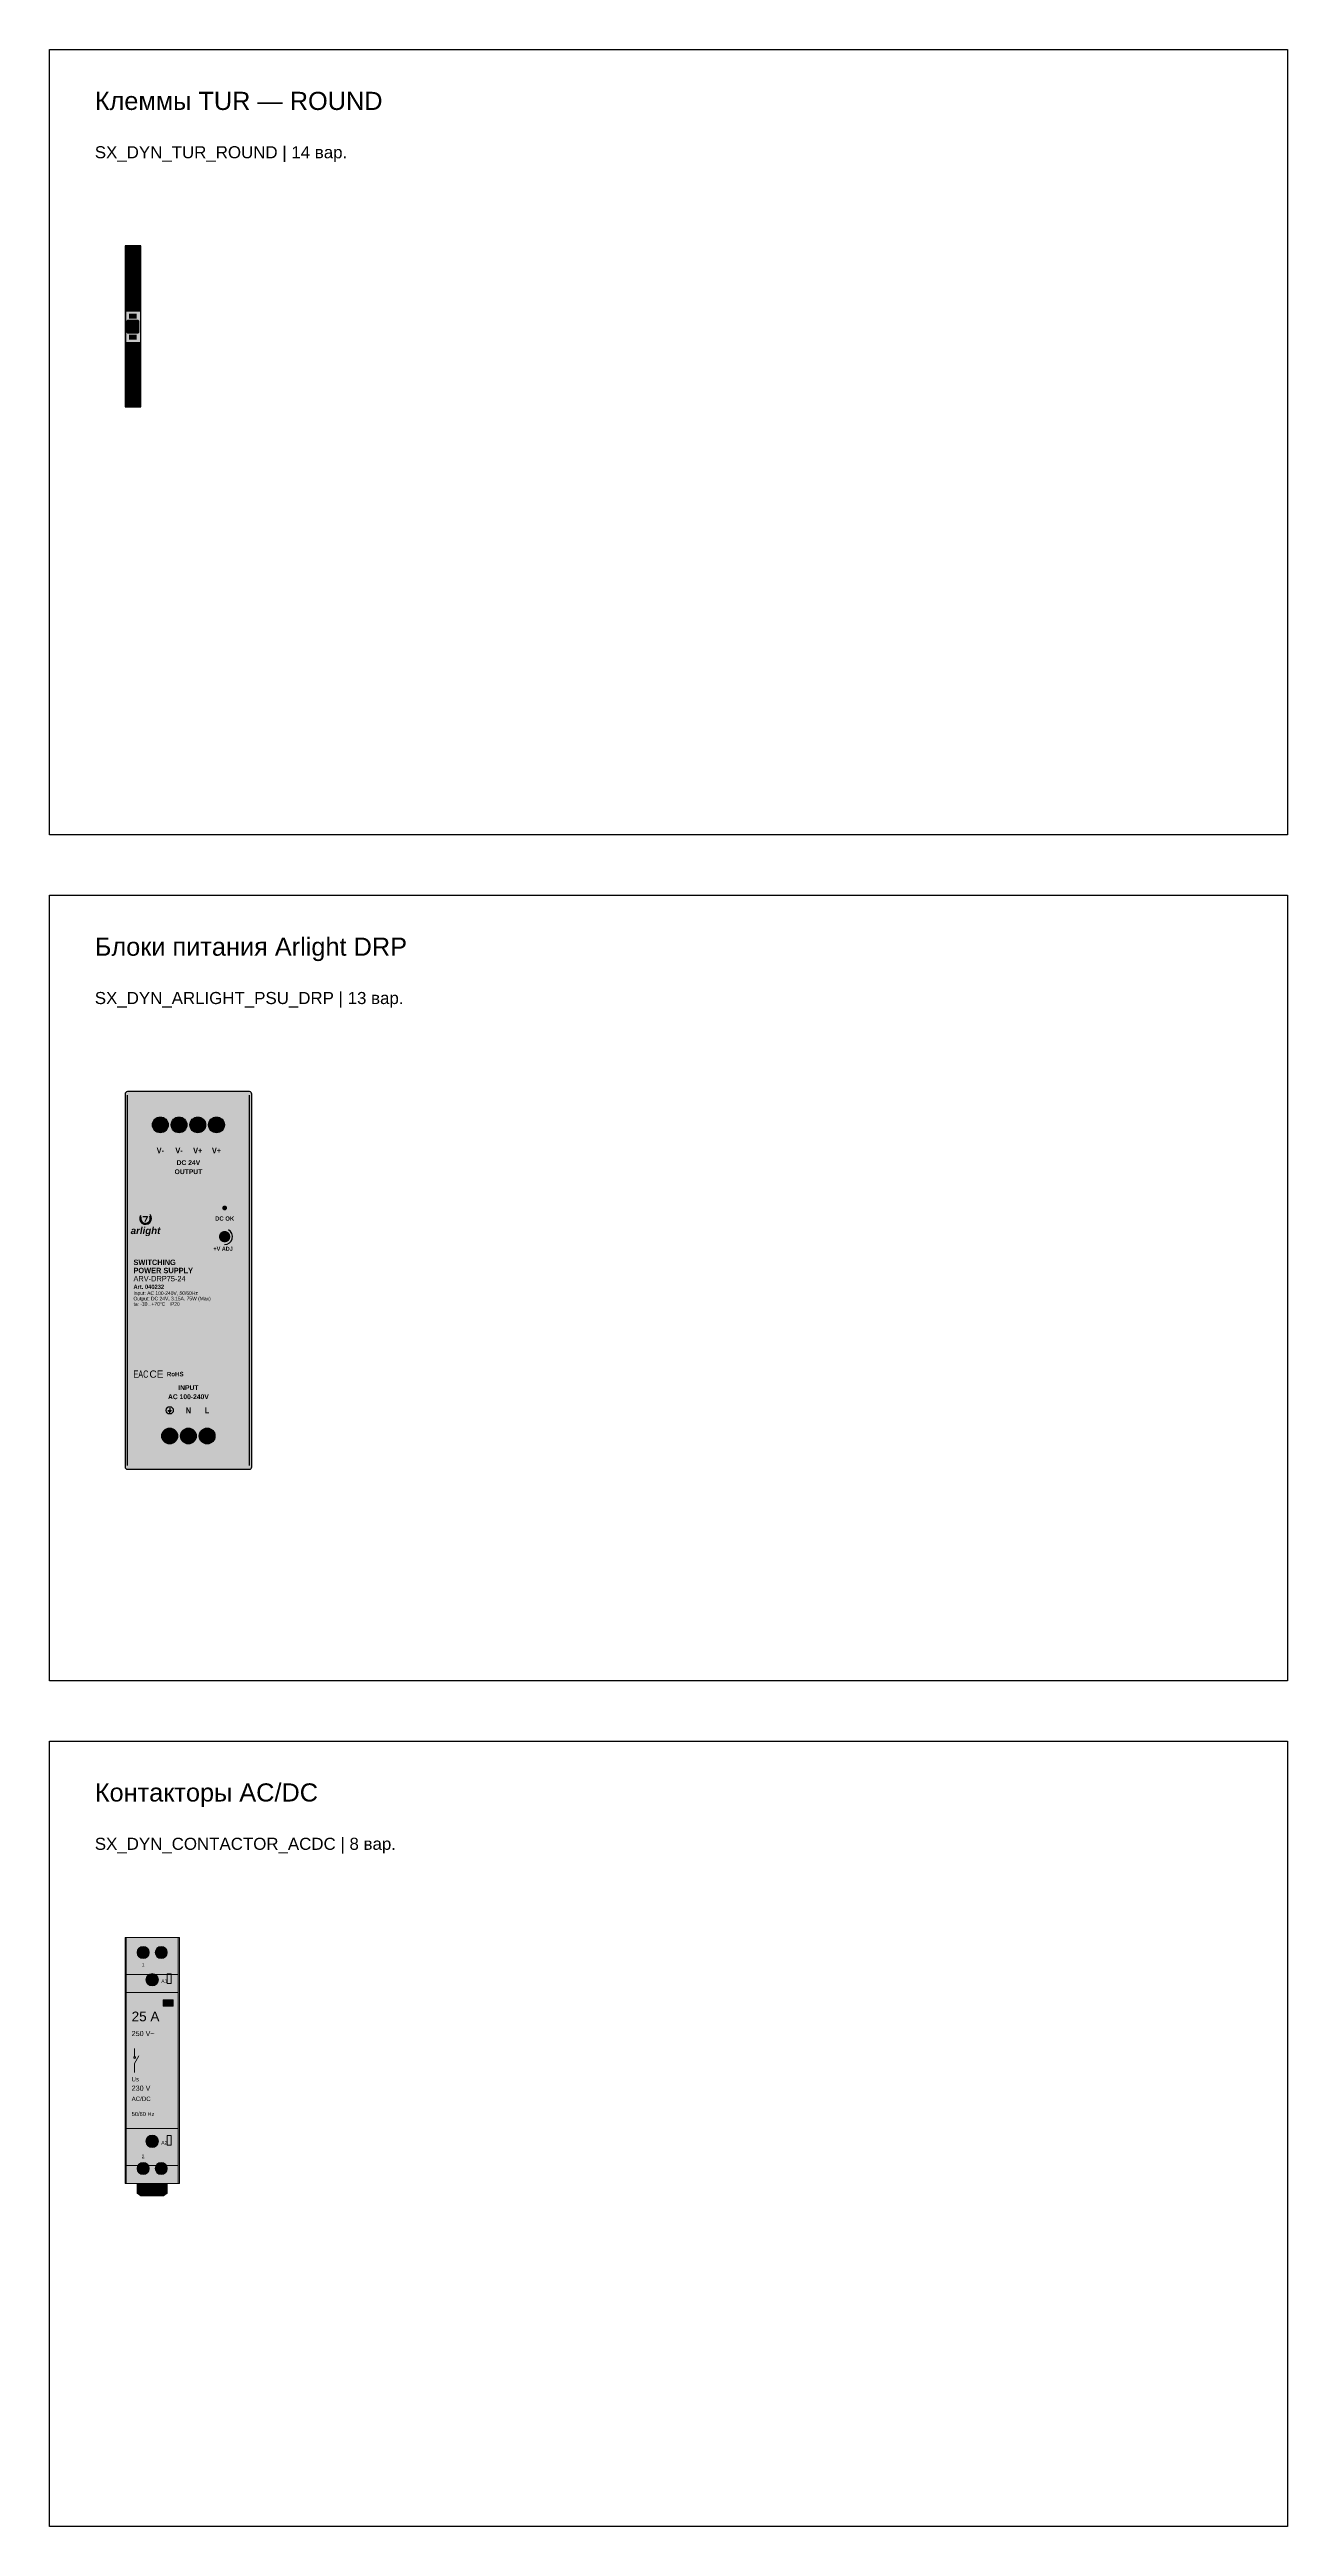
# Model space of a CAD drawing. Header units: millimetres. Extents: x 27500 to 33280, y -10980 to 420.
# Drawn here: x 27930 to 28340, y -1080 to -260 of the extents above; entities that cross this region are included whole.
import ezdxf
from ezdxf.enums import TextEntityAlignment as Align

# ---------------------------------------------------------------- set-up
doc = ezdxf.new("R2010")
doc.units = ezdxf.units.MM
for name, color, linetype, lineweight, true_color in [('CT_BODY', 7, 'Continuous', 5, 0xf1f1e9), ('CT_DETAIL', 7, 'Continuous', 5, 0x34393c), ('CT_INDICATOR', 7, 'Continuous', 5, 0xc32d2b), ('CT_SLOT', 7, 'Continuous', 5, 0x666e73), ('CT_TERMINAL', 7, 'Continuous', 5, 0xb1b6bb)]:
    doc.layers.add(name, color=color, linetype=linetype, lineweight=lineweight, true_color=true_color)
doc.layers.add('LAYOUT_PARAMETERS', color=7, linetype='Continuous', plot=False)
doc.styles.add('AL_Arial', font='arial.ttf')
doc.styles.add('AL_ArialBd', font='arialbd.ttf')
doc.styles.add('AL_ArialBdI', font='arialbi.ttf')
doc.styles.add('AL_ArialN', font='ARIALN.TTF')
doc.styles.add('LAYOUT_CONTACTOR_ARIAL', font='arial.ttf')
doc.styles.get("Standard").update_dxf_attribs({"font": 'arial.ttf'})
doc.styles.add('SX_DYNAMIC_ARIAL', font='arial.ttf')

# ---------------------------------------------------------------- blocks, each defined once
blk = doc.blocks.new('SX_DYN_TUR_ROUND_G001')
at = {"true_color": 0x676663}
for points in [[(0, 24.24), (5.2, 24.24), (5.2, 26.65), (0, 26.65)], [(0, -26.65), (5.2, -26.65), (5.2, -24.24), (0, -24.24)]]:
    blk.add_hatch(color=251, dxfattribs=at).paths.add_polyline_path(points)
at = {"true_color": 0x797874}
for points in [[(0, 14.38), (5.2, 14.38), (5.2, 24.24), (0, 24.24)], [(0, -24.24), (5.2, -24.24), (5.2, -14.58), (0, -14.58)]]:
    blk.add_hatch(color=8, dxfattribs=at).paths.add_polyline_path(points)
at = {"true_color": 0x989692}
for points in [[(0, 5.13), (5.2, 5.13), (5.2, 14.38), (0, 14.38)], [(0, -14.58), (5.2, -14.58), (5.2, -5.33), (0, -5.33)]]:
    blk.add_hatch(color=252, dxfattribs=at).paths.add_polyline_path(points)
at = {"true_color": 0x3f3f3d}
h = blk.add_hatch(color=250, dxfattribs=at)
edge = h.paths.add_edge_path()
edge.add_arc((2.6, 9.75), 2.1, 0, 360)
at = {"true_color": 0x444341}
for points in [[(1, 14.58), (4.2, 14.58, 0.414214), (4.5, 14.88), (4.5, 15.08, 0.414214), (4.2, 15.38), (1, 15.38, 0.414214), (0.7, 15.08), (0.7, 14.88, 0.414214)], [(1, -15.58), (4.2, -15.58, 0.414214), (4.5, -15.28), (4.5, -15.08, 0.414214), (4.2, -14.78), (1, -14.78, 0.414214), (0.7, -15.08), (0.7, -15.28, 0.414214)]]:
    blk.add_hatch(color=250, dxfattribs=at).paths.add_polyline_path(points)
at = {"true_color": 0xc4c6ca}
h = blk.add_hatch(color=9, dxfattribs=at)
edge = h.paths.add_edge_path()
edge.add_arc((2.6, 9.75), 1.72, 0, 360)
at = {"true_color": 0x5c5e62}
for points in [[(1.12, 9.48), (4.08, 9.48), (4.08, 10.03), (1.12, 10.03)], [(2.32, 8.84), (2.88, 8.84), (2.88, 10.67), (2.32, 10.67)], [(1.12, -10.23), (4.08, -10.23), (4.08, -9.68), (1.12, -9.68)], [(2.32, -10.87), (2.88, -10.87), (2.88, -9.04), (2.32, -9.04)]]:
    blk.add_hatch(color=251, dxfattribs=at).paths.add_polyline_path(points)
at = {"true_color": 0x858480}
blk.add_hatch(color=252, dxfattribs=at).paths.add_polyline_path([(0, -5.33), (5.2, -5.33), (5.2, 5.13), (0, 5.13)])
at = {"true_color": 0xa4a29d}
blk.add_hatch(color=253, dxfattribs=at).paths.add_polyline_path([(0.97, -2.19), (4.23, -2.19, 0.414214), (4.63, -1.79), (4.63, 1.59, 0.414214), (4.23, 1.99), (0.97, 1.99, 0.414214), (0.57, 1.59), (0.57, -1.79, 0.414214)])
at = {"true_color": 0x343437}
for points in [[(1.3, 2.56), (3.9, 2.56), (3.9, 4.23), (1.3, 4.23)], [(1.3, -4.43), (3.9, -4.43), (3.9, -2.76), (1.3, -2.76)]]:
    blk.add_hatch(color=250, dxfattribs=at).paths.add_polyline_path(points)
at = {"true_color": 0x3f3f3d}
h = blk.add_hatch(color=250, dxfattribs=at)
edge = h.paths.add_edge_path()
edge.add_arc((2.6, -9.96), 2.1, 0, 360)
at = {"true_color": 0xc4c6ca}
h = blk.add_hatch(color=9, dxfattribs=at)
edge = h.paths.add_edge_path()
edge.add_arc((2.6, -9.96), 1.72, 0, 360)
at = {"color": 253, "true_color": 0xaaa8a3}
blk.add_line((0.25, -26.65), (0.25, 26.65), dxfattribs=at)
at = {"color": 251, "true_color": 0x5b5a57}
for p, q in [((0, 24.24), (5.2, 24.24)), ((0, 14.38), (5.2, 14.38)), ((0, 5.13), (5.2, 5.13)), ((0, -5.33), (5.2, -5.33)), ((0, -14.58), (5.2, -14.58)), ((0, -24.24), (5.2, -24.24))]:
    blk.add_line(p, q, dxfattribs=at)
blk.add_lwpolyline([(0, -26.65), (5.2, -26.65), (5.2, 26.65), (0, 26.65)], close=True)
blk.add_lwpolyline([(0.97, -2.19), (4.23, -2.19, 0.414214), (4.63, -1.79), (4.63, 1.59, 0.414214), (4.23, 1.99), (0.97, 1.99, 0.414214), (0.57, 1.59), (0.57, -1.79, 0.414214)], format="xyb", close=True, dxfattribs=at)
at = {"color": 251, "true_color": 0x535250}
for centre in [(2.6, 9.75), (2.6, -9.96)]:
    blk.add_circle(centre, 2.1, dxfattribs=at)
at = {"color": 8, "true_color": 0x797a7d}
for centre in [(2.6, 9.75), (2.6, -9.96)]:
    blk.add_circle(centre, 1.72, dxfattribs=at)
at = {"color": 253, "true_color": 0xa0a2a5}
for centre in [(2.6, 9.75), (2.6, -9.96)]:
    blk.add_circle(centre, 1.24, dxfattribs=at)
blk = doc.blocks.new('*U475')
blk.add_blockref('SX_DYN_TUR_ROUND_G001', (0, 0))
at = {"flags": 1}
for tag in ['WIDTH_MM', 'SOURCE_BLOCK', 'MODEL', 'HEIGHT_MM']:
    blk.add_attdef(tag, (0, 0), '', height=1, dxfattribs=at)
blk = doc.blocks.new('SX_DYN_ARLIGHT_PSU_DRP_G001')
at = {"true_color": 0x929498}
blk.add_hatch(color=252, dxfattribs=at).paths.add_polyline_path([(0.8, -62.5), (41.2, -62.5, 0.414213562), (42, -61.7), (42, 61.7, 0.414213562), (41.2, 62.5), (0.8, 62.5, 0.414213562), (0, 61.7), (0, -61.7, 0.414213562)])
at = {"true_color": 0xced0d2}
blk.add_hatch(color=254, dxfattribs=at).paths.add_polyline_path([(0.8, 58.5), (41.2, 58.5), (41.2, 61.3), (0.8, 61.3)])
at = {"true_color": 0xb8babc}
blk.add_hatch(color=9, dxfattribs=at).paths.add_polyline_path([(0.8, -58.5), (41.2, -58.5), (41.2, 58.5), (0.8, 58.5)])
at = {"true_color": 0x28282a}
for points in [[(9.2, 47.896), (32.8, 47.896, 0.414213562), (34, 49.096), (34, 53.904, 0.414213562), (32.8, 55.104), (9.2, 55.104, 0.414213562), (8, 53.904), (8, 49.096, 0.414213562)], [(12.3, -55.104), (29.7, -55.104, 0.414213562), (30.9, -53.904), (30.9, -49.096, 0.414213562), (29.7, -47.896), (12.3, -47.896, 0.414213562), (11.1, -49.096), (11.1, -53.904, 0.414213562)]]:
    blk.add_hatch(color=250, dxfattribs=at).paths.add_polyline_path(points)
at = {"true_color": 0x62be78}
h = blk.add_hatch(color=103, dxfattribs=at)
edge = h.paths.add_edge_path()
edge.add_arc((11.7, 51.5), 2.604, 0, 360)
at = {"true_color": 0x448554}
h = blk.add_hatch(color=107, dxfattribs=at)
edge = h.paths.add_edge_path()
edge.add_arc((11.7, 51.5), 1.61448, 0, 360)
at = {"true_color": 0x1c5432}
h = blk.add_hatch(color=109, dxfattribs=at)
edge = h.paths.add_edge_path()
edge.add_arc((11.7, 51.5), 0.98952, 0, 360)
at = {"true_color": 0x62be78}
h = blk.add_hatch(color=103, dxfattribs=at)
edge = h.paths.add_edge_path()
edge.add_arc((17.9, 51.5), 2.604, 0, 360)
at = {"true_color": 0x448554}
h = blk.add_hatch(color=107, dxfattribs=at)
edge = h.paths.add_edge_path()
edge.add_arc((17.9, 51.5), 1.61448, 0, 360)
at = {"true_color": 0x1c5432}
h = blk.add_hatch(color=109, dxfattribs=at)
edge = h.paths.add_edge_path()
edge.add_arc((17.9, 51.5), 0.98952, 0, 360)
at = {"true_color": 0x62be78}
h = blk.add_hatch(color=103, dxfattribs=at)
edge = h.paths.add_edge_path()
edge.add_arc((24.1, 51.5), 2.604, 0, 360)
at = {"true_color": 0x448554}
h = blk.add_hatch(color=107, dxfattribs=at)
edge = h.paths.add_edge_path()
edge.add_arc((24.1, 51.5), 1.61448, 0, 360)
at = {"true_color": 0x1c5432}
h = blk.add_hatch(color=109, dxfattribs=at)
edge = h.paths.add_edge_path()
edge.add_arc((24.1, 51.5), 0.98952, 0, 360)
at = {"true_color": 0x62be78}
h = blk.add_hatch(color=103, dxfattribs=at)
edge = h.paths.add_edge_path()
edge.add_arc((30.3, 51.5), 2.604, 0, 360)
at = {"true_color": 0x448554}
h = blk.add_hatch(color=107, dxfattribs=at)
edge = h.paths.add_edge_path()
edge.add_arc((30.3, 51.5), 1.61448, 0, 360)
at = {"true_color": 0x1c5432}
h = blk.add_hatch(color=109, dxfattribs=at)
edge = h.paths.add_edge_path()
edge.add_arc((30.3, 51.5), 0.98952, 0, 360)
at = {"true_color": 0x464648}
for points in [[(2.5, 35.75), (14.5, 35.75), (14.5, 36.25), (2.5, 36.25)], [(2.5, 35.05), (14.5, 35.05), (14.5, 35.45), (2.5, 35.45)], [(27.5, 35.75), (39.5, 35.75), (39.5, 36.25), (27.5, 36.25)], [(27.5, 35.05), (39.5, 35.05), (39.5, 35.45), (27.5, 35.45)], [(2.5, -35.75), (14.5, -35.75), (14.5, -35.25), (2.5, -35.25)], [(2.5, -36.45), (14.5, -36.45), (14.5, -36.05), (2.5, -36.05)], [(27.5, -35.75), (39.5, -35.75), (39.5, -35.25), (27.5, -35.25)], [(27.5, -36.45), (39.5, -36.45), (39.5, -36.05), (27.5, -36.05)]]:
    blk.add_hatch(color=149, dxfattribs=at).paths.add_polyline_path(points)
at = {"true_color": 0x3c463c}
h = blk.add_hatch(color=250, dxfattribs=at)
edge = h.paths.add_edge_path()
edge.add_arc((33, 24), 0.8, 0, 360)
at = {"true_color": 0x28282a}
h = blk.add_hatch(color=250, dxfattribs=at)
edge = h.paths.add_edge_path()
edge.add_arc((33, 14.5), 1.9, 0, 360)
at = {"true_color": 0x62be78}
h = blk.add_hatch(color=103, dxfattribs=at)
edge = h.paths.add_edge_path()
edge.add_arc((14.8, -51.5), 2.604, 0, 360)
h = blk.add_hatch(color=103, dxfattribs=at)
edge = h.paths.add_edge_path()
edge.add_arc((21, -51.5), 2.604, 0, 360)
h = blk.add_hatch(color=103, dxfattribs=at)
edge = h.paths.add_edge_path()
edge.add_arc((27.2, -51.5), 2.604, 0, 360)
at = {"true_color": 0x448554}
h = blk.add_hatch(color=107, dxfattribs=at)
edge = h.paths.add_edge_path()
edge.add_arc((14.8, -51.5), 1.61448, 0, 360)
at = {"true_color": 0x1c5432}
h = blk.add_hatch(color=109, dxfattribs=at)
edge = h.paths.add_edge_path()
edge.add_arc((14.8, -51.5), 0.98952, 0, 360)
at = {"true_color": 0x448554}
h = blk.add_hatch(color=107, dxfattribs=at)
edge = h.paths.add_edge_path()
edge.add_arc((21, -51.5), 1.61448, 0, 360)
at = {"true_color": 0x1c5432}
h = blk.add_hatch(color=109, dxfattribs=at)
edge = h.paths.add_edge_path()
edge.add_arc((21, -51.5), 0.98952, 0, 360)
at = {"true_color": 0x448554}
h = blk.add_hatch(color=107, dxfattribs=at)
edge = h.paths.add_edge_path()
edge.add_arc((27.2, -51.5), 1.61448, 0, 360)
at = {"true_color": 0x1c5432}
h = blk.add_hatch(color=109, dxfattribs=at)
edge = h.paths.add_edge_path()
edge.add_arc((27.2, -51.5), 0.98952, 0, 360)
at = {"true_color": 0xa5a7a9}
blk.add_hatch(color=253, dxfattribs=at).paths.add_polyline_path([(0.8, -61.3), (41.2, -61.3), (41.2, -58.5), (0.8, -58.5)])
at = {"color": 252, "true_color": 0x8a8b8d}
for p, q in [((0.8, -61.3), (0.8, 61.3)), ((41.2, -61.3), (41.2, 61.3))]:
    blk.add_line(p, q, dxfattribs=at)
at = {"color": 250, "true_color": 0x3c3c3e}
for p, q in [((14.1882, -43.0437), (15.4118, -43.0437)), ((14.4067, -43.32775), (15.1933, -43.32775)), ((14.6252, -43.6118), (14.9748, -43.6118)), ((14.8, -42.3008), (14.8, -43.0437))]:
    blk.add_line(p, q, dxfattribs=at)
blk.add_lwpolyline([(0.8, -62.5), (41.2, -62.5, 0.414213562), (42, -61.7), (42, 61.7, 0.414213562), (41.2, 62.5), (0.8, 62.5, 0.414213562), (0, 61.7), (0, -61.7, 0.414213562)], format="xyb", close=True)
blk.add_lwpolyline([(5.91525, 21.20925), (7.47925, 21.20925), (6.5995, 19.352)], dxfattribs=at)
at = {"color": 97, "true_color": 0x287846}
for centre in [(11.7, 51.5), (17.9, 51.5), (24.1, 51.5), (30.3, 51.5), (14.8, -51.5), (21, -51.5), (27.2, -51.5)]:
    blk.add_circle(centre, 2.604, dxfattribs=at)
at = {"color": 250, "true_color": 0x3c3c3e}
blk.add_circle((14.8, -43), 1.20175, dxfattribs=at)
for centre, radius, start, end in [((6.795, 20.525), 1.955, 150, 40), ((6.795, 20.525), 1.6031, 160, 30), ((33, 14.5), 2.6, 270, 60)]:
    blk.add_arc(centre, radius, start, end, dxfattribs=at)
at = {"color": 250, "true_color": 0x3c3c3e, "style": 'AL_ArialBd', "width": 0.8}
for s, height, p in [('V-', 1.9, (11.7, 43)), ('V-', 1.9, (17.9, 43)), ('V+', 1.9, (24.1, 43)), ('V+', 1.9, (30.3, 43)), ('OUTPUT', 1.6, (21, 36)), ('DC 24V', 1.6, (21, 39)), ('DC OK', 1.4, (33, 20.5)), ('+V ADJ', 1.3, (32.5, 10.5)), ('AC 100-240V', 1.6, (21, -38.5)), ('INPUT', 1.6, (21, -35.5)), ('N', 1.9, (21, -43)), ('L', 1.9, (27.2, -43))]:
    blk.add_text(s, height=height, dxfattribs=at).set_placement(p, align=Align.MIDDLE_CENTER)
at = {"color": 250, "true_color": 0x3c3c3e, "style": 'AL_ArialBdI'}
blk.add_text('arlight', height=2.3, dxfattribs=at).set_placement((6.795, 16.5), align=Align.MIDDLE_CENTER)
at = {"color": 250, "true_color": 0x3c3c3e}
for s, height, style, width, p in [('ARV-DRP75-24', 1.8, 'AL_Arial', 0.78, (2.8, 0.6)), ('SWITCHING', 1.8, 'AL_ArialBd', 0.78, (2.8, 6)), ('POWER SUPPLY', 1.8, 'AL_ArialBd', 0.78, (2.8, 3.3)), ('ta: -30...+70°C   IP20', 1.2, 'AL_Arial', 0.78, (2.8, -7.8)), ('Art. 040232', 1.4, 'AL_ArialBd', 0.78, (2.8, -2.1)), ('Output: DC 24V, 3.15A, 75W (Max)', 1.2, 'AL_Arial', 0.78, (2.8, -6)), ('Input: AC 100-240V, 50/60Hz', 1.2, 'AL_Arial', 0.78, (2.8, -4.2)), ('EAC', 2.4, 'AL_ArialN', 0.8, (2.8, -31)), ('RoHS', 1.488, 'AL_ArialBd', 0.9, (13.84, -31))]:
    blk.add_text(s, height=height, dxfattribs=dict(at, style=style, width=width)).set_placement(p, align=Align.MIDDLE_LEFT)
at = {"color": 250, "true_color": 0x3c3c3e, "style": 'AL_Arial'}
blk.add_text('CE', height=2.4, dxfattribs=at).set_placement((8.08, -31), align=Align.MIDDLE_LEFT)
blk = doc.blocks.new('*U482')
blk.add_blockref('SX_DYN_ARLIGHT_PSU_DRP_G001', (0, 0))
at = {"flags": 1}
for tag in ['WIDTH_MM', 'SOURCE_BLOCK', 'MODEL', 'HEIGHT_MM']:
    blk.add_attdef(tag, (0, 0), '', height=1, dxfattribs=at)
blk = doc.blocks.new('SX_DYN_CONTACTOR_ACDC_G001')
at = {"layer": 'CT_BODY'}
for points in [[(0, -40.75), (18, -40.75), (18, 40.75), (0, 40.75)], [(0.35, 22.5), (17.65, 22.5), (17.65, 40.75), (0.35, 40.75)], [(0.35, -22.5), (17.65, -22.5), (17.65, 22.5), (0.35, 22.5)], [(0.35, -40.75), (17.65, -40.75), (17.65, -22.5), (0.35, -22.5)], [(4, -40.75), (4, -43.95), (5.2, -44.75), (12.8, -44.75), (14, -43.95), (14, -40.75)]]:
    blk.add_hatch(color=256, dxfattribs=at).paths.add_polyline_path(points)
at = {"layer": 'CT_INDICATOR'}
blk.add_hatch(color=256, dxfattribs=at).paths.add_polyline_path([(12.95, 18.35), (15.65, 18.35), (15.65, 19.75), (12.95, 19.75)])
at = {"layer": 'CT_SLOT'}
h = blk.add_hatch(color=256, dxfattribs=at)
edge = h.paths.add_edge_path()
edge.add_arc((6, 35.75), 2, 0, 360)
h = blk.add_hatch(color=256, dxfattribs=at)
edge = h.paths.add_edge_path()
edge.add_arc((12, 35.75), 2, 0, 360)
h = blk.add_hatch(color=256, dxfattribs=at)
edge = h.paths.add_edge_path()
edge.add_arc((9, 26.75), 2.05, 0, 360)
for points in [[(12.6, 18), (16, 18), (16, 20.1), (12.6, 20.1)], [(6.3, -43.25), (11.7, -43.25), (11.7, -42.05), (6.3, -42.05)]]:
    blk.add_hatch(color=256, dxfattribs=at).paths.add_polyline_path(points)
h = blk.add_hatch(color=256, dxfattribs=at)
edge = h.paths.add_edge_path()
edge.add_arc((9, -26.75), 2.05, 0, 360)
h = blk.add_hatch(color=256, dxfattribs=at)
edge = h.paths.add_edge_path()
edge.add_arc((6, -35.75), 2, 0, 360)
h = blk.add_hatch(color=256, dxfattribs=at)
edge = h.paths.add_edge_path()
edge.add_arc((12, -35.75), 2, 0, 360)
at = {"layer": 'CT_TERMINAL'}
h = blk.add_hatch(color=256, dxfattribs=at)
edge = h.paths.add_edge_path()
edge.add_arc((6, 35.75), 1.55, 0, 360)
h = blk.add_hatch(color=256, dxfattribs=at)
edge = h.paths.add_edge_path()
edge.add_arc((12, 35.75), 1.55, 0, 360)
h = blk.add_hatch(color=256, dxfattribs=at)
edge = h.paths.add_edge_path()
edge.add_arc((9, 26.75), 1.6, 0, 360)
h = blk.add_hatch(color=256, dxfattribs=at)
edge = h.paths.add_edge_path()
edge.add_arc((9, -26.75), 1.6, 0, 360)
h = blk.add_hatch(color=256, dxfattribs=at)
edge = h.paths.add_edge_path()
edge.add_arc((6, -35.75), 1.55, 0, 360)
h = blk.add_hatch(color=256, dxfattribs=at)
edge = h.paths.add_edge_path()
edge.add_arc((12, -35.75), 1.55, 0, 360)
at = {"layer": 'CT_DETAIL'}
for p, q in [((4.76, 35.75), (7.24, 35.75)), ((6, 34.51), (6, 36.99)), ((10.76, 35.75), (13.24, 35.75)), ((12, 34.51), (12, 36.99)), ((0.35, 28.5), (17.65, 28.5)), ((7.72, 26.75), (10.28, 26.75)), ((9, 25.47), (9, 28.03)), ((3.2, 1), (3.2, 4)), ((3.2, -1), (4.6, 1.5)), ((3.2, -4), (3.2, -1)), ((7.72, -26.75), (10.28, -26.75)), ((9, -28.03), (9, -25.47)), ((0.35, -34.75), (17.65, -34.75)), ((4.76, -35.75), (7.24, -35.75)), ((6, -36.99), (6, -34.51)), ((10.76, -35.75), (13.24, -35.75)), ((12, -36.99), (12, -34.51))]:
    blk.add_line(p, q, dxfattribs=at)
for points in [[(0, -40.75), (18, -40.75), (18, 40.75), (0, 40.75)], [(0.35, 22.5), (17.65, 22.5), (17.65, 40.75), (0.35, 40.75)], [(14, 25.45), (15.3, 25.45), (15.3, 28.65), (14, 28.65)], [(0.35, -22.5), (17.65, -22.5), (17.65, 22.5), (0.35, 22.5)], [(12.6, 18), (16, 18), (16, 20.1), (12.6, 20.1)], [(12.95, 18.35), (15.65, 18.35), (15.65, 19.75), (12.95, 19.75)], [(0.35, -40.75), (17.65, -40.75), (17.65, -22.5), (0.35, -22.5)], [(14, -28.05), (15.3, -28.05), (15.3, -24.85), (14, -24.85)], [(4, -40.75), (4, -43.95), (5.2, -44.75), (12.8, -44.75), (14, -43.95), (14, -40.75)], [(6.3, -43.25), (11.7, -43.25), (11.7, -42.05), (6.3, -42.05)]]:
    blk.add_lwpolyline(points, close=True, dxfattribs=at)
for centre, radius in [((6, 35.75), 2), ((6, 35.75), 1.55), ((12, 35.75), 2), ((12, 35.75), 1.55), ((9, 26.75), 2.05), ((9, 26.75), 1.6), ((3.2, 1), 0.32), ((9, -26.75), 2.05), ((9, -26.75), 1.6), ((6, -35.75), 2), ((6, -35.75), 1.55), ((12, -35.75), 2), ((12, -35.75), 1.55)]:
    blk.add_circle(centre, radius, dxfattribs=at)
at = {"layer": 'CT_DETAIL', "style": 'LAYOUT_CONTACTOR_ARIAL'}
for s, p in [('1', (6, 31.75)), ('2', (6, -31.75))]:
    blk.add_text(s, height=1.15, dxfattribs=at).set_placement(p, align=Align.MIDDLE_CENTER)
for s, height, p in [('A1', 1.2, (12, 25.65)), ('Us', 1.4, (2.2, -6.9)), ('AC/DC', 1.45, (2.2, -13.4)), ('50/60 Hz', 1.35, (2.2, -18.4)), ('A2', 1.2, (12, -27.85))]:
    blk.add_text(s, height=height, dxfattribs=at).set_placement(p)
blk = doc.blocks.new('*U489')
blk.add_blockref('SX_DYN_CONTACTOR_ACDC_G001', (0, 0))
at = {"flags": 1}
for tag in ['SOURCE_BLOCK', 'MODEL']:
    blk.add_attdef(tag, (0, 0), '', height=1, dxfattribs=at)
at = {"layer": 'CT_DETAIL', "style": 'LAYOUT_CONTACTOR_ARIAL'}
for tag, p, height in [('UE_V', (2.2, 8.1), 1.7), ('IN_A', (2.2, 13), 3.2), ('COIL_V', (2.2, -10), 1.7)]:
    blk.add_attdef(tag, p, '', height=height, dxfattribs=at)
at = {"layer": 'LAYOUT_PARAMETERS', "style": 'LAYOUT_CONTACTOR_ARIAL', "flags": 1}
for tag in ['AC7A_A', 'AC7B_A', 'AUX_COMPAT', 'WIDTH_MM', 'SOURCE_FAMILY', 'CONTACTS', 'COIL_TYPE', 'UI_V', 'POLES', 'HEIGHT_MM', 'NOTE', 'DEPTH_MM', 'DIN', 'IP']:
    blk.add_attdef(tag, (0, 0), '', height=1.7, dxfattribs=at)

msp = doc.modelspace()

# ---------------------------------------------------------------- linework, layer by layer
at = {"color": 8}
for points in [[(27930, -260), (28340, -260), (28340, -520), (27930, -520)], [(27930, -540), (28340, -540), (28340, -800), (27930, -800)], [(27930, -820), (28340, -820), (28340, -1080), (27930, -1080)]]:
    msp.add_lwpolyline(points, close=True, dxfattribs=at)

# ---------------------------------------------------------------- block references
for name, p in [('*U475', (27955, -351.65)), ('*U482', (27955, -667.5))]:
    msp.add_blockref(name, p)
msp.add_blockref('*U489', (27955, -925.75)).add_auto_attribs({'IN_A': '25 A', 'UE_V': '250 V~', 'COIL_V': '230 V'})

# ---------------------------------------------------------------- texts
at = {"color": 7, "style": 'SX_DYNAMIC_ARIAL'}
for s, height, p in [('Клеммы TUR — ROUND', 6, (27945, -280)), ('SX_DYN_TUR_ROUND | 14 вар.', 4, (27945, -296)), ('Блоки питания Arlight DRP', 6, (27945, -560)), ('SX_DYN_ARLIGHT_PSU_DRP | 13 вар.', 4, (27945, -576)), ('Контакторы AC/DC', 6, (27945, -840)), ('SX_DYN_CONTACTOR_ACDC | 8 вар.', 4, (27945, -856))]:
    msp.add_text(s, height=height, dxfattribs=at).set_placement(p)

doc.saveas('drawing.dxf')
